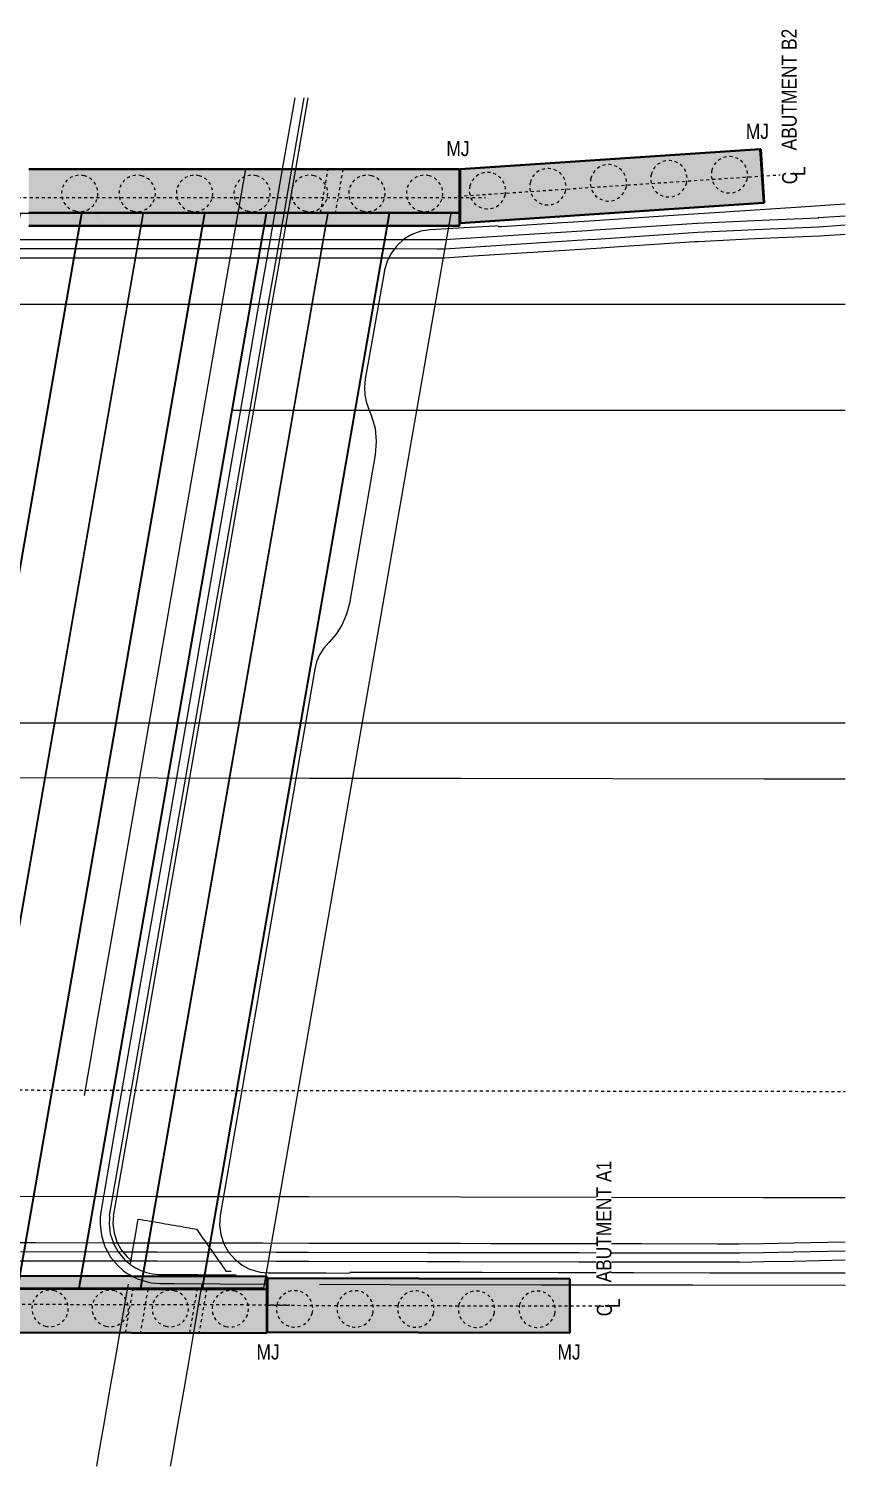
# Model space of a CAD drawing. Header units: metres. Extents: x -351 to -108, y 3 to 559.
# Drawn here: x -195.75 to -168.82, y 503.29 to 550.68 of the extents above; entities that cross this region are included whole.
import ezdxf

# ---------------------------------------------------------------- set-up
doc = ezdxf.new("R2010")
doc.units = ezdxf.units.M
for name, pattern in [('IMPORT-LNMK-LineCont _3_', [0.004, 0.001, -0.003]), ('JacobsDash', [0.0045, 0.003, -0.0015]), ('JacobsGridLine', [0.0145, 0.01, -0.001, 0.0025, -0.001])]:
    doc.linetypes.add(name, pattern=pattern)
for name, color, linetype, lineweight in [('A-ANNO-NOTE', 7, 'Continuous', 9), ('A-GENM', 7, 'Continuous', 25), ('A-MASS', 7, 'Continuous', 40), ('G-ANNO-TEXT', 7, 'Continuous', 9), ('S-BEAM', 7, 'Continuous', 40), ('S-BEAM-HDLN', 7, 'JacobsDash', 15), ('S-FNDN-HDLN', 7, 'JacobsDash', 15), ('S-GRID', 7, 'Continuous', 9)]:
    doc.layers.add(name, color=color, linetype=linetype, lineweight=lineweight)
doc.styles.add('Arial Narrow', font='ARIALN.TTF', dxfattribs={"height": 0.5})
doc.styles.add('Arial Narrow_2', font='ARIALN.TTF', dxfattribs={"height": 0.0025})

# ---------------------------------------------------------------- blocks, each defined once
blk = doc.blocks.new('T2DPAA-T2D-C3S-RW-M2D-100010_dwg-40802999-DRG-2873032 - CONSTRUCTION SEQUENCE STAGE A3')
at = {"color": 9, "lineweight": 18, "true_color": 0xc3c3c3}
for p, q in [((58.514, -617.131), (60.891, -616.923)), ((58.593, -617.425), (60.969, -617.217)), ((60.94, -634.811), (61.213, -635.618)), ((61.224, -634.715), (61.503, -635.541)), ((61.508, -634.619), (61.794, -635.464))]:
    blk.add_line(p, q, dxfattribs=at)
at = {"color": 9, "lineweight": 18, "true_color": 0xc3c3c3, "flags": 128}
for points in [[(46.487, -580.909), (47.305, -583.989), (47.382, -584.277), (48.589, -588.822), (48.666, -589.109), (49.874, -593.654), (49.95, -593.941), (51.158, -598.486), (51.234, -598.774), (52.442, -603.318), (52.518, -603.606), (53.726, -608.151), (53.803, -608.438), (55.011, -612.983), (55.087, -613.27), (55.838, -616.097), (56.295, -617.815), (56.371, -618.103), (57.208, -621.253), (57.578, -622.648), (57.646, -622.903), (59.139, -627.357), (59.226, -627.615), (60.305, -630.803)], [(53.418, -609.326), (54.06, -611.742), (54.507, -613.425), (54.702, -614.159), (55.258, -616.251), (55.344, -616.575), (55.791, -618.257), (55.986, -618.991), (56.628, -621.407), (57.066, -623.057), (57.307, -623.777), (58.101, -626.147), (58.657, -627.806), (58.897, -628.516), (59.699, -630.884), (59.736, -630.995), (60.235, -632.562), (60.456, -633.267), (60.937, -634.812)], [(46.197, -580.986), (47.015, -584.066), (47.092, -584.354), (48.299, -588.899), (48.376, -589.186), (49.584, -593.731), (49.66, -594.018), (50.868, -598.563), (50.944, -598.851), (52.152, -603.395), (52.229, -603.683), (53.436, -608.228), (53.513, -608.515), (54.721, -613.06), (54.797, -613.348), (55.548, -616.174), (56.005, -617.892), (56.081, -618.18), (56.918, -621.33), (57.288, -622.725), (57.356, -622.98), (58.855, -627.452), (58.942, -627.711), (60.02, -630.899)], [(44.429, -581.456), (45.324, -584.824), (46.608, -589.656), (47.892, -594.488), (49.177, -599.321), (50.461, -604.153), (51.745, -608.985), (53.029, -613.817), (53.78, -616.644), (54.314, -618.65), (55.598, -623.482), (56.882, -628.314), (58.166, -633.146), (58.981, -636.211)], [(31.092, -585.001), (31.987, -588.368), (33.271, -593.201), (34.555, -598.033), (35.84, -602.865), (37.124, -607.697), (38.408, -612.53), (39.692, -617.362), (40.443, -620.188), (40.977, -622.194), (42.261, -627.026), (43.545, -631.859), (44.829, -636.691), (45.644, -639.756)], [(29.397, -585.451), (30.414, -589.305), (31.69, -594.139), (32.966, -598.974), (34.241, -603.809), (35.517, -608.643), (36.793, -613.478), (38.068, -618.312), (39.344, -623.147), (40.62, -627.981), (41.895, -632.816), (43.171, -637.65), (43.852, -640.232)], [(16.06, -588.995), (17.071, -592.826), (18.347, -597.66), (19.622, -602.495), (20.898, -607.329), (22.174, -612.164), (23.449, -616.998), (24.725, -621.833), (26.001, -626.667), (27.276, -631.502), (28.552, -636.337), (29.827, -641.171), (30.515, -643.777)], [(14.293, -589.465), (15.025, -592.241), (15.303, -593.292), (16.301, -597.076), (16.578, -598.127), (17.576, -601.91), (17.854, -602.961), (18.852, -606.745), (19.129, -607.796), (20.128, -611.579), (20.405, -612.631), (21.403, -616.414), (21.681, -617.465), (22.679, -621.249), (22.956, -622.3), (23.955, -626.083), (24.232, -627.134), (25.23, -630.918), (25.508, -631.969), (26.506, -635.752), (26.783, -636.803), (27.782, -640.587), (27.857, -640.871)], [(21.971, -617.389), (22.223, -618.344), (22.861, -620.761), (23.246, -622.223), (23.499, -623.178), (24.136, -625.596), (24.522, -627.058), (24.774, -628.013), (25.412, -630.43), (25.798, -631.892), (26.05, -632.847), (26.688, -635.265), (27.073, -636.727), (27.325, -637.682), (27.963, -640.099), (28.147, -640.795), (28.363, -641.558), (28.633, -642.508), (29.109, -644.15)], [(14.003, -589.542), (14.735, -592.318), (15.012, -593.369), (16.011, -597.152), (16.288, -598.203), (17.286, -601.987), (17.564, -603.038), (18.562, -606.821), (18.839, -607.873), (19.838, -611.656), (20.115, -612.707), (21.113, -616.491), (21.391, -617.542), (22.389, -621.325), (22.666, -622.376), (23.665, -626.16), (23.942, -627.211), (24.94, -630.994), (25.218, -632.045), (26.216, -635.829), (26.493, -636.88), (27.492, -640.663), (27.567, -640.948)], [(27.325, -618.655), (28.725, -618.532), (29.39, -618.474), (29.911, -618.428), (33.706, -618.096), (38.687, -617.661), (43.668, -617.225), (45.518, -617.063), (48.649, -616.789), (53.63, -616.353), (58.2, -615.954)], [(23.683, -620.178), (26.229, -619.955), (31.21, -619.519), (36.191, -619.084), (41.172, -618.648), (46.153, -618.212), (51.134, -617.776), (53.734, -617.549), (56.115, -617.34), (58.514, -617.131)], [(23.709, -620.477), (26.255, -620.254), (31.236, -619.818), (36.217, -619.383), (41.198, -618.947), (46.179, -618.511), (51.16, -618.075), (53.76, -617.848), (56.141, -617.639), (58.593, -617.425)], [(23.72, -620.601), (26.266, -620.379), (31.247, -619.943), (36.228, -619.507), (41.209, -619.071), (46.19, -618.635), (51.171, -618.2), (53.771, -617.972), (56.152, -617.764), (58.625, -617.547), (61.001, -617.34)], [(50.398, -617.543), (50.931, -619.549), (52.215, -624.381), (53.499, -629.213), (54.784, -634.045), (55.598, -637.11)], [(23.668, -620.181), (23.572, -620.195), (23.359, -620.244), (23, -620.385), (22.676, -620.593), (22.669, -620.598), (22.397, -620.859), (22.175, -621.173), (22.07, -621.386), (22.017, -621.525), (21.929, -621.9), (21.915, -622.285), (21.921, -622.364), (21.973, -622.656), (21.975, -622.665), (22.09, -623.11), (22.848, -626.049)], [(23.705, -620.478), (23.623, -620.49), (23.441, -620.532), (23.137, -620.652), (22.861, -620.829), (22.855, -620.834), (22.624, -621.055), (22.435, -621.322), (22.346, -621.503), (22.329, -621.547)], [(23.72, -620.602), (23.644, -620.613), (23.476, -620.652), (23.194, -620.764), (22.938, -620.927), (22.933, -620.932), (22.719, -621.137), (22.544, -621.384), (22.469, -621.535)], [(58.535, -624.483), (58.501, -624.381), (58.183, -623.42), (57.828, -622.345), (57.704, -622.063), (57.528, -621.809), (57.308, -621.594), (57.051, -621.424), (56.767, -621.306), (56.465, -621.244), (56.157, -621.24), (56.079, -621.246), (52.518, -621.543), (52.26, -621.585), (52.011, -621.665), (51.778, -621.783), (51.565, -621.935), (51.429, -622.041), (51.048, -622.269), (50.632, -622.424), (50.196, -622.502), (46.337, -622.84), (45.246, -622.935), (44.876, -622.939), (44.509, -622.884), (44.155, -622.774), (43.823, -622.61), (43.597, -622.499), (43.356, -622.424), (43.107, -622.387), (42.855, -622.39), (41.449, -622.514), (36.468, -622.955), (31.488, -623.396), (27.033, -623.79), (26.507, -623.837), (24.649, -624.001), (24.338, -624.06), (24.045, -624.178), (23.78, -624.351), (23.554, -624.573), (23.376, -624.834), (23.253, -625.126), (23.197, -625.364), (23.188, -625.435), (23.185, -625.752), (23.228, -626.02), (23.715, -627.863), (23.913, -628.616)], [(15.614, -622.189), (16.094, -622.147), (16.962, -622.071), (18.203, -621.962), (19.331, -621.864), (20.307, -621.778), (21.437, -621.679), (21.68, -621.658)], [(22.326, -621.551), (22.293, -621.646), (22.265, -621.742), (22.243, -621.839), (22.227, -621.938), (22.216, -622.037), (22.212, -622.137), (22.213, -622.237), (22.22, -622.337), (22.233, -622.436), (22.252, -622.534), (22.265, -622.59), (22.276, -622.631), (22.301, -622.728), (22.326, -622.825), (22.351, -622.922), (22.376, -623.019), (22.401, -623.115), (22.426, -623.212), (22.451, -623.309), (22.476, -623.406), (22.501, -623.503), (22.526, -623.6), (22.551, -623.696), (22.576, -623.793), (22.601, -623.89), (22.626, -623.987), (22.651, -624.084), (22.676, -624.181), (22.701, -624.277), (22.726, -624.374), (22.751, -624.471), (22.776, -624.568), (22.801, -624.665), (22.806, -624.686), (22.889, -625.009)], [(22.326, -621.551), (22.354, -621.549), (22.426, -621.543), (22.466, -621.539), (22.526, -621.534), (22.625, -621.525), (22.725, -621.517), (22.824, -621.508), (22.924, -621.499), (23.024, -621.49), (23.123, -621.482), (23.223, -621.473), (23.323, -621.464), (23.422, -621.456), (23.522, -621.447), (23.621, -621.438), (23.721, -621.429), (23.821, -621.421), (23.843, -621.419), (23.852, -621.518), (23.856, -621.568), (23.86, -621.618), (23.869, -621.718), (23.878, -621.817), (23.886, -621.917), (23.895, -622.016), (23.904, -622.116), (23.913, -622.216), (23.921, -622.315), (23.93, -622.415), (23.939, -622.515), (23.947, -622.614), (23.956, -622.714), (23.965, -622.813), (23.974, -622.913), (23.982, -623.013), (23.991, -623.112), (24, -623.212), (24.008, -623.312), (24.013, -623.361), (23.956, -623.429), (23.891, -623.506), (23.827, -623.583), (23.763, -623.659), (23.699, -623.736), (23.634, -623.812), (23.57, -623.889), (23.506, -623.966), (23.442, -624.042), (23.377, -624.119), (23.313, -624.195), (23.249, -624.272), (23.184, -624.349), (23.12, -624.425), (23.056, -624.502), (22.992, -624.578), (22.927, -624.655), (22.97, -624.82)], [(16.239, -624.543), (16.461, -624.524), (17.62, -624.423), (18.865, -624.314), (19.696, -624.241), (20.965, -624.13), (22.057, -624.034), (22.301, -624.013)], [(58.512, -624.493), (58.547, -624.597), (59.182, -626.494), (59.357, -627.015), (59.525, -627.515), (60.355, -629.97), (60.958, -631.751), (61.709, -633.969), (61.962, -634.716), (62.18, -635.361)], [(27.712, -644.521), (27.706, -644.498), (26.43, -639.663), (25.962, -637.887), (25.962, -637.887), (25.155, -634.828), (23.879, -629.993), (23.289, -627.757), (23.288, -627.754), (23.288, -627.753)], [(28.105, -644.417), (27.601, -642.51), (27.51, -642.165), (26.963, -640.092), (26.326, -637.675), (26.235, -637.33), (25.688, -635.258), (25.05, -632.84), (24.959, -632.495), (24.412, -630.423), (24.386, -630.322), (23.934, -628.611)], [(60.022, -630.904), (60.521, -632.471), (60.743, -633.176), (61.223, -634.723)], [(60.308, -630.813), (60.806, -632.381), (61.029, -633.086), (61.51, -634.634)], [(27.569, -640.958), (27.785, -641.721), (28.056, -642.672), (28.529, -644.304)], [(27.858, -640.877), (28.074, -641.639), (28.345, -642.59), (28.819, -644.227)]]:
    blk.add_lwpolyline(points, dxfattribs=at)
at = {"color": 9, "linetype": 'IMPORT-LNMK-LineCont _3_', "lineweight": 18, "true_color": 0xc3c3c3, "flags": 128}
blk.add_lwpolyline([(19.443, -588.097), (20.455, -591.933), (21.731, -596.767), (23.007, -601.602), (24.282, -606.436), (25.558, -611.271), (26.833, -616.105), (28.109, -620.94), (29.385, -625.775), (30.66, -630.609), (31.936, -635.444), (33.212, -640.278), (33.898, -642.878)], dxfattribs=at)
blk = doc.blocks.new('T2DPAA-T2D-PWC-RW-M2D-100010_RoadDesign_rvt-2-DRG-2873032 - CONSTRUCTION SEQUENCE STAGE A3')
at = {"color": 254, "lineweight": 18, "true_color": 0xe3e3e3, "rotation": 75.11694444444437}
blk.add_blockref('T2DPAA-T2D-C3S-RW-M2D-100010_dwg-40802999-DRG-2873032 - CONSTRUCTION SEQUENCE STAGE A3', (-1722.337, 648.01), dxfattribs=at)
blk = doc.blocks.new('06_SFR_GCT_Girder_SuperT_BR08Edge_CS - Super T - 1815-6270606-DRG-2873032 - CONSTRUCTION SEQUENCE STAGE A3')
at = {"layer": 'S-BEAM', "lineweight": 18}
for p, q in [((-1113.445, 544.59), (-1119.617, 509.162)), ((-1111.436, 544.589), (-1117.608, 509.16)), ((-1111.436, 544.589), (-1113.445, 544.59)), ((-1117.608, 509.16), (-1119.617, 509.162))]:
    blk.add_line(p, q, dxfattribs=at)
blk = doc.blocks.new('06_SFR_GCT_Girder_SuperT_BR08Edge_CS - Super T - 1815-6270390-DRG-2873032 - CONSTRUCTION SEQUENCE STAGE A3')
at = {"layer": 'S-BEAM', "lineweight": 18}
for p, q in [((-1115.475, 544.592), (-1121.647, 509.164)), ((-1113.466, 544.591), (-1119.638, 509.162)), ((-1113.466, 544.591), (-1115.475, 544.592)), ((-1119.638, 509.162), (-1121.647, 509.164))]:
    blk.add_line(p, q, dxfattribs=at)
blk = doc.blocks.new('06_SFR_GCT_Girder_SuperT_BR08Edge_CS - Super T - 1815-6270051-DRG-2873032 - CONSTRUCTION SEQUENCE STAGE A3')
at = {"layer": 'S-BEAM', "lineweight": 18}
for p, q in [((-1117.505, 544.594), (-1123.677, 509.166)), ((-1115.495, 544.593), (-1121.668, 509.164)), ((-1115.495, 544.593), (-1117.505, 544.594)), ((-1121.668, 509.164), (-1123.677, 509.166))]:
    blk.add_line(p, q, dxfattribs=at)
blk = doc.blocks.new('06_SFR_GCT_Girder_SuperT_BR08Edge_CS - Super T - 1815-6269797-DRG-2873032 - CONSTRUCTION SEQUENCE STAGE A3')
at = {"layer": 'S-BEAM', "lineweight": 18}
for p, q in [((-1119.534, 544.596), (-1125.707, 509.168)), ((-1117.525, 544.594), (-1123.697, 509.166)), ((-1117.525, 544.594), (-1119.534, 544.596)), ((-1123.697, 509.166), (-1125.707, 509.168))]:
    blk.add_line(p, q, dxfattribs=at)
blk = doc.blocks.new('20_SFR_WSC_ShotcreteWall_Flat_Datum - FlatWall_PileSize_1200-9242313-DRG-2873032 - CONSTRUCTION SEQUENCE STAGE A3')
at = {"layer": 'A-GENM', "true_color": 0x285a32}
blk.add_hatch(color=109, dxfattribs=at).paths.add_polyline_path([(2.614, -1.2), (2.616, -1.2), (2.614, -1.198)])
blk = doc.blocks.new('Mass 1 - Mass 1-5299959-DRG-2873032 - CONSTRUCTION SEQUENCE STAGE A3')
at = {"layer": 'A-MASS', "color": 252, "lineweight": 13, "true_color": 0x888888}
for p, q in [((217.381, 1221.828), (228.362, 1222.789)), ((228.362, 1222.789), (229.384, 1222.876)), ((229.384, 1222.876), (229.398, 1222.877)), ((229.398, 1222.877), (232.112, 1223.085)), ((232.112, 1223.085), (232.16, 1223.088)), ((232.16, 1223.088), (232.307, 1223.071)), ((232.307, 1223.071), (232.354, 1223.055)), ((232.354, 1223.055), (232.484, 1222.985)), ((232.484, 1222.985), (232.51, 1222.963)), ((232.51, 1222.963), (232.555, 1222.922)), ((232.555, 1222.922), (232.619, 1222.834)), ((232.619, 1222.834), (232.641, 1222.795)), ((232.641, 1222.795), (232.685, 1222.657)), ((232.685, 1222.657), (232.692, 1222.605)), ((232.575, 1222.237), (232.47, 1222.14)), ((232.59, 1222.258), (232.575, 1222.237)), ((232.606, 1222.28), (232.59, 1222.258)), ((232.668, 1222.409), (232.606, 1222.28)), ((232.682, 1222.46), (232.668, 1222.409)), ((232.692, 1222.605), (232.682, 1222.46)), ((215.794, 1221.559), (216.537, 1221.718)), ((216.537, 1221.718), (216.587, 1221.726)), ((216.587, 1221.726), (217.381, 1221.828)), ((231.759, 1221.728), (231.395, 1221.546)), ((231.784, 1221.742), (231.759, 1221.728)), ((232.201, 1221.975), (231.784, 1221.742)), ((232.382, 1222.085), (232.201, 1221.975)), ((232.47, 1222.14), (232.382, 1222.085)), ((214.476, 1221.126), (214.898, 1221.287)), ((214.898, 1221.287), (215.015, 1221.327)), ((215.015, 1221.327), (215.116, 1221.361)), ((215.116, 1221.361), (215.708, 1221.537)), ((215.708, 1221.537), (215.794, 1221.559)), ((231.038, 1221.384), (230.369, 1221.125)), ((231.087, 1221.406), (231.038, 1221.384)), ((231.395, 1221.546), (231.087, 1221.406)), ((213.532, 1220.682), (213.681, 1220.761)), ((213.681, 1220.761), (214.11, 1220.968)), ((214.11, 1220.968), (214.261, 1221.035)), ((214.261, 1221.035), (214.476, 1221.126)), ((228.873, 1220.734), (228.753, 1220.713)), ((229.49, 1220.865), (228.873, 1220.734)), ((229.533, 1220.876), (229.49, 1220.865)), ((229.553, 1220.881), (229.533, 1220.876)), ((229.629, 1220.901), (229.553, 1220.881)), ((230.294, 1221.1), (229.629, 1220.901)), ((230.369, 1221.125), (230.294, 1221.1)), ((212.689, 1220.14), (212.817, 1220.262)), ((212.817, 1220.262), (213.352, 1220.584)), ((227.964, 1220.612), (213.137, 1219.315)), ((213.137, 1219.311), (227.964, 1220.609)), ((213.352, 1220.584), (213.532, 1220.682)), ((228.106, 1220.626), (227.964, 1220.612)), ((228.545, 1220.68), (228.106, 1220.626)), ((228.753, 1220.713), (228.545, 1220.68)), ((212.597, 1219.768), (212.606, 1219.96)), ((212.606, 1219.96), (212.689, 1220.14)), ((212.638, 1219.629), (212.597, 1219.768)), ((212.673, 1219.56), (212.638, 1219.629)), ((212.789, 1219.424), (212.673, 1219.56)), ((212.965, 1219.333), (212.789, 1219.424)), ((213.137, 1219.315), (212.965, 1219.333))]:
    blk.add_line(p, q, dxfattribs=at)
blk = doc.blocks.new('06_SFR_GCT_Girder_SuperT_BR08Edge_CS - Super T - 1815-6539906-DRG-2873032 - CONSTRUCTION SEQUENCE STAGE A3')
at = {"layer": 'S-BEAM', "lineweight": 18}
for p, q in [((-1111.414, 544.594), (-1117.586, 509.166)), ((-1109.405, 544.593), (-1115.577, 509.164)), ((-1109.405, 544.593), (-1111.414, 544.594)), ((-1115.577, 509.164), (-1117.586, 509.166))]:
    blk.add_line(p, q, dxfattribs=at)
blk = doc.blocks.new('06_SFR_GCT_Girder_SuperT_BR08Edge_CS - Super T - 1815-6271143-DRG-2873032 - CONSTRUCTION SEQUENCE STAGE A3')
at = {"layer": 'S-BEAM', "lineweight": 18}
for p, q in [((-1109.384, 544.592), (-1115.557, 509.164)), ((-1107.375, 544.591), (-1113.547, 509.163)), ((-1107.375, 544.591), (-1109.384, 544.592)), ((-1113.547, 509.163), (-1115.557, 509.164))]:
    blk.add_line(p, q, dxfattribs=at)
blk = doc.blocks.new('06_SFR_GCT_Girder_SuperT_BR08Edge_CS - Super T - 1815-6255747-DRG-2873032 - CONSTRUCTION SEQUENCE STAGE A3')
at = {"layer": 'S-BEAM', "lineweight": 18}
for p, q in [((-1107.355, 544.59), (-1113.527, 509.162)), ((-1105.335, 544.589), (-1111.508, 509.161)), ((-1105.335, 544.589), (-1107.355, 544.59)), ((-1111.508, 509.161), (-1113.527, 509.162))]:
    blk.add_line(p, q, dxfattribs=at)
blk = doc.blocks.new('01_SFO_FRP_Pile_CastInPlace_CS_BR08 - CAST-IN-PLACE PILE - 1200-9305886-DRG-2873032 - CONSTRUCTION SEQUENCE STAGE A3')
at = {"layer": 'S-FNDN-HDLN'}
for start, end in [(90, 270), (270, 90)]:
    blk.add_arc((0, 0), 0.6, start, end, dxfattribs=at)
blk = doc.blocks.new('01_SFO_FRP_Pile_CastInPlace_CS_BR08 - CAST-IN-PLACE PILE - 1200-8642320-DRG-2873032 - CONSTRUCTION SEQUENCE STAGE A3')
at = {"layer": 'S-FNDN-HDLN'}
for start, end in [(90, 270), (270, 90)]:
    blk.add_arc((0, 0), 0.6, start, end, dxfattribs=at)
blk = doc.blocks.new('01_SFO_FRP_Pile_CastInPlace_CS_BR08 - CAST-IN-PLACE PILE - 1200-8642087-DRG-2873032 - CONSTRUCTION SEQUENCE STAGE A3')
at = {"layer": 'S-FNDN-HDLN'}
for start, end in [(90, 270), (270, 90)]:
    blk.add_arc((0, 0), 0.6, start, end, dxfattribs=at)
blk = doc.blocks.new('01_SFO_FRP_Pile_CastInPlace_CS_BR08 - CAST-IN-PLACE PILE - 1200-8642141-DRG-2873032 - CONSTRUCTION SEQUENCE STAGE A3')
at = {"layer": 'S-FNDN-HDLN'}
for start, end in [(90, 270), (270, 90)]:
    blk.add_arc((0, 0), 0.6, start, end, dxfattribs=at)
blk = doc.blocks.new('01_SFO_FRP_Pile_CastInPlace_CS_BR08 - CAST-IN-PLACE PILE - 1200-8642185-DRG-2873032 - CONSTRUCTION SEQUENCE STAGE A3')
at = {"layer": 'S-FNDN-HDLN'}
for start, end in [(90, 270), (270, 90)]:
    blk.add_arc((0, 0), 0.6, start, end, dxfattribs=at)
blk = doc.blocks.new('01_SFO_FRP_Pile_CastInPlace_CS_BR08 - CAST-IN-PLACE PILE - 1200-8642223-DRG-2873032 - CONSTRUCTION SEQUENCE STAGE A3')
at = {"layer": 'S-FNDN-HDLN'}
for start, end in [(90, 270), (270, 90)]:
    blk.add_arc((0, 0), 0.6, start, end, dxfattribs=at)
blk = doc.blocks.new('01_SFO_FRP_Pile_CastInPlace_CS_BR08 - CAST-IN-PLACE PILE - 1200-8642276-DRG-2873032 - CONSTRUCTION SEQUENCE STAGE A3')
at = {"layer": 'S-FNDN-HDLN'}
for start, end in [(90, 270), (270, 90)]:
    blk.add_arc((0, 0), 0.6, start, end, dxfattribs=at)
blk = doc.blocks.new('01_SFO_FRP_Pile_CastInPlace_CS_BR08 - CAST-IN-PLACE PILE - 1200-8661090-DRG-2873032 - CONSTRUCTION SEQUENCE STAGE A3')
at = {"layer": 'S-FNDN-HDLN'}
for start, end in [(90, 270), (270, 90)]:
    blk.add_arc((0, 0), 0.6, start, end, dxfattribs=at)
blk = doc.blocks.new('01_SFO_FRP_Pile_CastInPlace_CS_BR08 - CAST-IN-PLACE PILE - 1200-8660909-DRG-2873032 - CONSTRUCTION SEQUENCE STAGE A3')
at = {"layer": 'S-FNDN-HDLN'}
for start, end in [(90, 270), (270, 90)]:
    blk.add_arc((0, 0), 0.6, start, end, dxfattribs=at)
blk = doc.blocks.new('01_SFO_FRP_Pile_CastInPlace_CS_BR08 - CAST-IN-PLACE PILE - 1200-8660884-DRG-2873032 - CONSTRUCTION SEQUENCE STAGE A3')
at = {"layer": 'S-FNDN-HDLN'}
for start, end in [(90, 270), (270, 90)]:
    blk.add_arc((0, 0), 0.6, start, end, dxfattribs=at)
blk = doc.blocks.new('01_SFO_FRP_Pile_CastInPlace_CS_BR08 - CAST-IN-PLACE PILE - 1200-8642523-DRG-2873032 - CONSTRUCTION SEQUENCE STAGE A3')
at = {"layer": 'S-FNDN-HDLN'}
for start, end in [(90, 270), (270, 90)]:
    blk.add_arc((0, 0), 0.6, start, end, dxfattribs=at)
blk = doc.blocks.new('01_SFO_FRP_Pile_CastInPlace_CS_BR08 - CAST-IN-PLACE PILE - 1200-8661114-DRG-2873032 - CONSTRUCTION SEQUENCE STAGE A3')
at = {"layer": 'S-FNDN-HDLN'}
for start, end in [(90, 270), (270, 90)]:
    blk.add_arc((0, 0), 0.6, start, end, dxfattribs=at)
blk = doc.blocks.new('01_SFO_FRP_Pile_CastInPlace_CS_BR08 - CAST-IN-PLACE PILE - 1200-8661134-DRG-2873032 - CONSTRUCTION SEQUENCE STAGE A3')
at = {"layer": 'S-FNDN-HDLN'}
for start, end in [(90, 270), (270, 90)]:
    blk.add_arc((0, 0), 0.6, start, end, dxfattribs=at)
blk = doc.blocks.new('01_SFO_FRP_Pile_CastInPlace_CS_BR08 - CAST-IN-PLACE PILE - 1200-8661146-DRG-2873032 - CONSTRUCTION SEQUENCE STAGE A3')
at = {"layer": 'S-FNDN-HDLN'}
for start, end in [(90, 270), (270, 90)]:
    blk.add_arc((0, 0), 0.6, start, end, dxfattribs=at)
blk = doc.blocks.new('01_SFO_FRP_Pile_CastInPlace_CS_BR08 - CAST-IN-PLACE PILE - 1200-8661166-DRG-2873032 - CONSTRUCTION SEQUENCE STAGE A3')
at = {"layer": 'S-FNDN-HDLN'}
for start, end in [(90, 270), (270, 90)]:
    blk.add_arc((0, 0), 0.6, start, end, dxfattribs=at)
blk = doc.blocks.new('01_SFO_FRP_Pile_CastInPlace_CS_BR08 - CAST-IN-PLACE PILE - 1200-8661189-DRG-2873032 - CONSTRUCTION SEQUENCE STAGE A3')
at = {"layer": 'S-FNDN-HDLN'}
for start, end in [(90, 270), (270, 90)]:
    blk.add_arc((0, 0), 0.6, start, end, dxfattribs=at)
blk = doc.blocks.new('03_SFR_ACS_Abutment_BR08_Retaining wall CS - ABUTMENT SOUTH WEST_B08-7985321-DRG-2873032 - CONSTRUCTION SEQUENCE STAGE A3')
at = {"layer": 'S-BEAM', "linetype": 'JacobsDash', "lineweight": 15, "true_color": 0xc0c0c0}
for points in [[(-1101.407, 507.691), (-1101.403, 509.466), (-1111.383, 509.488), (-1111.387, 507.713), (-1102.943, 507.694)], [(-1101.407, 507.691), (-1101.406, 507.691), (-1101.405, 508.932)]]:
    blk.add_hatch(color=9, dxfattribs=at).paths.add_polyline_path(points)
at = {"layer": 'S-BEAM'}
for p, q in [((-1111.383, 509.488), (-1111.387, 507.713)), ((-1101.403, 509.466), (-1111.383, 509.488)), ((-1101.407, 507.691), (-1101.403, 509.466)), ((-1101.403, 509.466), (-1101.406, 507.691)), ((-1101.403, 509.466), (-1101.403, 509.466)), ((-1111.387, 507.713), (-1101.407, 507.691)), ((-1101.406, 507.691), (-1101.407, 507.691)), ((-1101.407, 507.691), (-1101.407, 507.691))]:
    blk.add_line(p, q, dxfattribs=at)
at = {"layer": 'S-BEAM-HDLN'}
for p, q in [((-1111.386, 507.713), (-1111.382, 509.488)), ((-1101.406, 507.691), (-1101.407, 507.691))]:
    blk.add_line(p, q, dxfattribs=at)
blk = doc.blocks.new('01_SFO_FRP_Pile_CastInPlace_CS_BR08 - CAST-IN-PLACE PILE - 1200-8642364-DRG-2873032 - CONSTRUCTION SEQUENCE STAGE A3')
at = {"layer": 'S-FNDN-HDLN'}
for start, end in [(90, 270), (270, 90)]:
    blk.add_arc((0, 0), 0.6, start, end, dxfattribs=at)
blk = doc.blocks.new('01_SFO_FRP_Pile_CastInPlace_CS_BR08 - CAST-IN-PLACE PILE - 1200-8661263-DRG-2873032 - CONSTRUCTION SEQUENCE STAGE A3')
at = {"layer": 'S-FNDN-HDLN'}
for start, end in [(90, 270), (270, 90)]:
    blk.add_arc((0, 0), 0.6, start, end, dxfattribs=at)
blk = doc.blocks.new('01_SFO_FRP_Pile_CastInPlace_CS_BR08 - CAST-IN-PLACE PILE - 1200-8642427-DRG-2873032 - CONSTRUCTION SEQUENCE STAGE A3')
at = {"layer": 'S-FNDN-HDLN'}
for start, end in [(90, 270), (270, 90)]:
    blk.add_arc((0, 0), 0.6, start, end, dxfattribs=at)
blk = doc.blocks.new('01_SFO_FRP_Pile_CastInPlace_CS_BR08 - CAST-IN-PLACE PILE - 1200-8642486-DRG-2873032 - CONSTRUCTION SEQUENCE STAGE A3')
at = {"layer": 'S-FNDN-HDLN'}
for start, end in [(90, 270), (270, 90)]:
    blk.add_arc((0, 0), 0.6, start, end, dxfattribs=at)
blk = doc.blocks.new('CS_Annot_Centreline Symbol1 - CS_Annot_Centreline Symbol-7988197-DRG-2873032 - CONSTRUCTION SEQUENCE STAGE A3')
at = {"layer": 'A-ANNO-NOTE', "char_height": 0.0025, "attachment_point": 1, "rotation": 180, "style": 'Arial Narrow_2'}
for s, insert, width in [('L', (0.00115, -0.00329), 0.0019241), ('C  ', (0.00252, -0.00463), 0.0044093)]:
    blk.add_mtext(s, dxfattribs=dict(at, insert=insert, width=width))

msp = doc.modelspace()

# ---------------------------------------------------------------- hatches: boundary and pattern name
at = {"layer": 'A-GENM', "lineweight": 5, "true_color": 0x285a32}
msp.add_hatch(color=109, dxfattribs=at).paths.add_polyline_path([(-171.519, 545.341), (-171.519, 545.343), (-171.519, 545.341)])
at = {"layer": 'S-BEAM', "true_color": 0xc0c0c0}
msp.add_hatch(color=9, dxfattribs=at).paths.add_polyline_path([(-181.524, 544.273), (-171.502, 544.941), (-171.62, 546.712), (-181.52, 546.052), (-181.521, 545.584)])
at = {"layer": 'S-BEAM', "lineweight": 5, "true_color": 0xc0c0c0}
h = msp.add_hatch(color=9, dxfattribs=at)
h.paths.add_polyline_path([(-171.606, 546.712), (-171.494, 544.942), (-171.488, 544.942), (-171.502, 545.159)])
h.paths.add_polyline_path([(-171.502, 544.941), (-171.494, 544.942), (-171.606, 546.713), (-171.62, 546.712)])
for points in [[(-195.75, 544.614), (-193.317, 544.614), (-193.317, 546.054), (-195.75, 546.054), (-195.75, 545.584)], [(-193.317, 544.614), (-181.54, 544.614), (-181.541, 546.054), (-193.317, 546.054), (-193.317, 545.584)], [(-195.75, 544.184), (-193.317, 544.184), (-193.318, 544.614), (-195.75, 544.614)], [(-193.317, 544.184), (-181.539, 544.184), (-181.541, 544.614), (-193.317, 544.614)], [(-187.9, 509.123), (-187.9, 509.553), (-201.913, 509.579), (-201.912, 509.149), (-189.884, 509.127)], [(-187.902, 507.683), (-187.899, 509.123), (-201.912, 509.149), (-201.913, 507.709), (-188.292, 507.684)]]:
    msp.add_hatch(color=9, dxfattribs=at).paths.add_polyline_path(points)

# ---------------------------------------------------------------- linework, layer by layer
at = {"layer": 'S-BEAM'}
for p, q in [((-171.62, 546.712), (-181.52, 546.052)), ((-171.606, 546.713), (-171.62, 546.712)), ((-171.502, 544.941), (-171.62, 546.712)), ((-171.488, 544.942), (-171.606, 546.713)), ((-195.75, 546.054), (-193.317, 546.054)), ((-193.317, 546.054), (-181.541, 546.054)), ((-181.541, 546.054), (-181.54, 544.614)), ((-181.52, 546.052), (-181.524, 544.273)), ((-193.317, 544.614), (-195.75, 544.614)), ((-181.54, 544.614), (-193.317, 544.614)), ((-181.539, 544.184), (-181.54, 544.614)), ((-181.524, 544.273), (-171.502, 544.941)), ((-171.494, 544.942), (-171.502, 544.941)), ((-171.488, 544.942), (-171.494, 544.942)), ((-195.75, 544.184), (-193.318, 544.184)), ((-193.318, 544.184), (-193.317, 544.184)), ((-193.317, 544.184), (-181.54, 544.184)), ((-181.54, 544.184), (-181.539, 544.184)), ((-201.912, 509.579), (-187.9, 509.553)), ((-187.9, 509.553), (-187.9, 509.123)), ((-201.912, 509.149), (-187.899, 509.123)), ((-187.899, 509.123), (-187.902, 507.683)), ((-187.902, 507.683), (-201.915, 507.709))]:
    msp.add_line(p, q, dxfattribs=at)
at = {"layer": 'S-BEAM-HDLN'}
for p, q in [((-186.126, 544.614), (-185.875, 546.054)), ((-185.388, 546.054), (-185.639, 544.614)), ((-187.901, 509.123), (-187.901, 509.553)), ((-192.559, 507.692), (-192.308, 509.132)), ((-191.821, 509.131), (-192.071, 507.691)), ((-190.439, 507.688), (-190.188, 509.128)), ((-189.884, 509.127), (-190.135, 507.687)), ((-187.904, 507.683), (-187.901, 509.123))]:
    msp.add_line(p, q, dxfattribs=at)
at = {"layer": 'S-FNDN-HDLN'}
for start, end in [(75.1169, 255.1169), (255.1169, 75.1169)]:
    msp.add_arc((-191.081, 508.489), 0.6, start, end, dxfattribs=at)
at = {"layer": 'S-GRID', "linetype": 'JacobsGridLine', "lineweight": 18}
for p, q in [((-181.583, 545.159), (-170.961, 545.867)), ((-214.92, 545.118), (-180.689, 545.118)), ((-219.171, 508.677), (-187.136, 508.617)), ((-187.881, 508.6), (-176.542, 508.575))]:
    msp.add_line(p, q, dxfattribs=at)

# ---------------------------------------------------------------- block references
at = {"lineweight": 5}
msp.add_blockref('T2DPAA-T2D-PWC-RW-M2D-100010_RoadDesign_rvt-2-DRG-2873032 - CONSTRUCTION SEQUENCE STAGE A3', (923.504, 0), dxfattribs=at)
at = {"layer": 'A-ANNO-NOTE', "xscale": 200, "yscale": 200, "zscale": 200, "rotation": 269.9999999999306}
for p in [(-169.975, 546.059), (-176.085, 508.74)]:
    msp.add_blockref('CS_Annot_Centreline Symbol1 - CS_Annot_Centreline Symbol-7988197-DRG-2873032 - CONSTRUCTION SEQUENCE STAGE A3', p, dxfattribs=at)
at = {"layer": 'A-GENM', "rotation": 0.02395779607190437}
msp.add_blockref('20_SFR_WSC_ShotcreteWall_Flat_Datum - FlatWall_PileSize_1200-9242313-DRG-2873032 - CONSTRUCTION SEQUENCE STAGE A3', (-198.367, 545.852), dxfattribs=at)
at = {"layer": 'A-MASS', "color": 252, "lineweight": 13, "true_color": 0x888888, "rotation": 75.11694444444437}
msp.add_blockref('Mass 1 - Mass 1-5299959-DRG-2873032 - CONSTRUCTION SEQUENCE STAGE A3', (923.504, 0), dxfattribs=at)
at = {"layer": 'S-BEAM', "lineweight": 18}
for name in ['06_SFR_GCT_Girder_SuperT_BR08Edge_CS - Super T - 1815-6269797-DRG-2873032 - CONSTRUCTION SEQUENCE STAGE A3', '06_SFR_GCT_Girder_SuperT_BR08Edge_CS - Super T - 1815-6270051-DRG-2873032 - CONSTRUCTION SEQUENCE STAGE A3', '06_SFR_GCT_Girder_SuperT_BR08Edge_CS - Super T - 1815-6270390-DRG-2873032 - CONSTRUCTION SEQUENCE STAGE A3', '06_SFR_GCT_Girder_SuperT_BR08Edge_CS - Super T - 1815-6270606-DRG-2873032 - CONSTRUCTION SEQUENCE STAGE A3', '06_SFR_GCT_Girder_SuperT_BR08Edge_CS - Super T - 1815-6539906-DRG-2873032 - CONSTRUCTION SEQUENCE STAGE A3', '06_SFR_GCT_Girder_SuperT_BR08Edge_CS - Super T - 1815-6271143-DRG-2873032 - CONSTRUCTION SEQUENCE STAGE A3', '06_SFR_GCT_Girder_SuperT_BR08Edge_CS - Super T - 1815-6255747-DRG-2873032 - CONSTRUCTION SEQUENCE STAGE A3']:
    msp.add_blockref(name, (923.504, 0), dxfattribs=at)
at = {"layer": 'S-BEAM-HDLN'}
msp.add_blockref('03_SFR_ACS_Abutment_BR08_Retaining wall CS - ABUTMENT SOUTH WEST_B08-7985321-DRG-2873032 - CONSTRUCTION SEQUENCE STAGE A3', (923.504, 0), dxfattribs=at)
at = {"layer": 'S-FNDN-HDLN'}
for name, p, rotation in [('01_SFO_FRP_Pile_CastInPlace_CS_BR08 - CAST-IN-PLACE PILE - 1200-8642486-DRG-2873032 - CONSTRUCTION SEQUENCE STAGE A3', (-174.633, 545.735), 75.11694444444437), ('01_SFO_FRP_Pile_CastInPlace_CS_BR08 - CAST-IN-PLACE PILE - 1200-8642523-DRG-2873032 - CONSTRUCTION SEQUENCE STAGE A3', (-172.637, 545.868), 75.11694444444437), ('01_SFO_FRP_Pile_CastInPlace_CS_BR08 - CAST-IN-PLACE PILE - 1200-9305886-DRG-2873032 - CONSTRUCTION SEQUENCE STAGE A3', (-194.069, 545.254), 165.1169444444435), ('01_SFO_FRP_Pile_CastInPlace_CS_BR08 - CAST-IN-PLACE PILE - 1200-8642087-DRG-2873032 - CONSTRUCTION SEQUENCE STAGE A3', (-192.174, 545.254), 165.1169444444439), ('01_SFO_FRP_Pile_CastInPlace_CS_BR08 - CAST-IN-PLACE PILE - 1200-8642141-DRG-2873032 - CONSTRUCTION SEQUENCE STAGE A3', (-190.279, 545.254), 165.1169444444439), ('01_SFO_FRP_Pile_CastInPlace_CS_BR08 - CAST-IN-PLACE PILE - 1200-8642185-DRG-2873032 - CONSTRUCTION SEQUENCE STAGE A3', (-188.384, 545.254), 165.1169444444427), ('01_SFO_FRP_Pile_CastInPlace_CS_BR08 - CAST-IN-PLACE PILE - 1200-8642223-DRG-2873032 - CONSTRUCTION SEQUENCE STAGE A3', (-186.489, 545.254), 345.1169444444437), ('01_SFO_FRP_Pile_CastInPlace_CS_BR08 - CAST-IN-PLACE PILE - 1200-8642276-DRG-2873032 - CONSTRUCTION SEQUENCE STAGE A3', (-184.594, 545.254), 345.1169444444437), ('01_SFO_FRP_Pile_CastInPlace_CS_BR08 - CAST-IN-PLACE PILE - 1200-8642320-DRG-2873032 - CONSTRUCTION SEQUENCE STAGE A3', (-182.695, 545.254), 345.1169444444437), ('01_SFO_FRP_Pile_CastInPlace_CS_BR08 - CAST-IN-PLACE PILE - 1200-8642364-DRG-2873032 - CONSTRUCTION SEQUENCE STAGE A3', (-180.62, 545.346), 75.11694444444437), ('01_SFO_FRP_Pile_CastInPlace_CS_BR08 - CAST-IN-PLACE PILE - 1200-8661263-DRG-2873032 - CONSTRUCTION SEQUENCE STAGE A3', (-178.624, 545.473), 75.11694444444437), ('01_SFO_FRP_Pile_CastInPlace_CS_BR08 - CAST-IN-PLACE PILE - 1200-8642427-DRG-2873032 - CONSTRUCTION SEQUENCE STAGE A3', (-176.628, 545.602), 75.11694444444437), ('01_SFO_FRP_Pile_CastInPlace_CS_BR08 - CAST-IN-PLACE PILE - 1200-8660884-DRG-2873032 - CONSTRUCTION SEQUENCE STAGE A3', (-195.047, 508.496), 165.1169444444439), ('01_SFO_FRP_Pile_CastInPlace_CS_BR08 - CAST-IN-PLACE PILE - 1200-8661090-DRG-2873032 - CONSTRUCTION SEQUENCE STAGE A3', (-193.064, 508.493), 165.1169444444439), ('01_SFO_FRP_Pile_CastInPlace_CS_BR08 - CAST-IN-PLACE PILE - 1200-8660909-DRG-2873032 - CONSTRUCTION SEQUENCE STAGE A3', (-189.101, 508.485), 165.1169444444439), ('01_SFO_FRP_Pile_CastInPlace_CS_BR08 - CAST-IN-PLACE PILE - 1200-8661114-DRG-2873032 - CONSTRUCTION SEQUENCE STAGE A3', (-186.981, 508.482), 75.11694444444437), ('01_SFO_FRP_Pile_CastInPlace_CS_BR08 - CAST-IN-PLACE PILE - 1200-8661134-DRG-2873032 - CONSTRUCTION SEQUENCE STAGE A3', (-184.981, 508.478), 75.11694444444437), ('01_SFO_FRP_Pile_CastInPlace_CS_BR08 - CAST-IN-PLACE PILE - 1200-8661146-DRG-2873032 - CONSTRUCTION SEQUENCE STAGE A3', (-182.981, 508.475), 75.11694444444437), ('01_SFO_FRP_Pile_CastInPlace_CS_BR08 - CAST-IN-PLACE PILE - 1200-8661166-DRG-2873032 - CONSTRUCTION SEQUENCE STAGE A3', (-180.981, 508.471), 75.11694444444437), ('01_SFO_FRP_Pile_CastInPlace_CS_BR08 - CAST-IN-PLACE PILE - 1200-8661189-DRG-2873032 - CONSTRUCTION SEQUENCE STAGE A3', (-178.981, 508.468), 75.11694444444437)]:
    msp.add_blockref(name, p, dxfattribs=dict(at, rotation=rotation))

# ---------------------------------------------------------------- next in the draw order: texts
at = {"layer": 'A-ANNO-NOTE', "char_height": 0.5, "attachment_point": 1, "rotation": 90, "style": 'Arial Narrow', "bg_fill": 3, "box_fill_scale": 1, "bg_fill_color": 256, "bg_fill_true_color": 13158600, "bg_fill_transparency": 0}
for s, insert in [('ABUTMENT B2', (-170.919, 546.672)), ('ABUTMENT A1', (-177.029, 509.353))]:
    msp.add_mtext(s, dxfattribs=dict(at, insert=insert))
at = {"layer": 'G-ANNO-TEXT', "char_height": 0.5, "attachment_point": 1, "style": 'Arial Narrow', "bg_fill": 3, "box_fill_scale": 1, "bg_fill_color": 256, "bg_fill_true_color": 13158600, "bg_fill_transparency": 0}
for insert in [(-172.096, 547.549), (-181.974, 546.984), (-188.238, 507.311), (-178.309, 507.311)]:
    msp.add_mtext('MJ', dxfattribs=dict(at, insert=insert))

doc.saveas('drawing.dxf')
